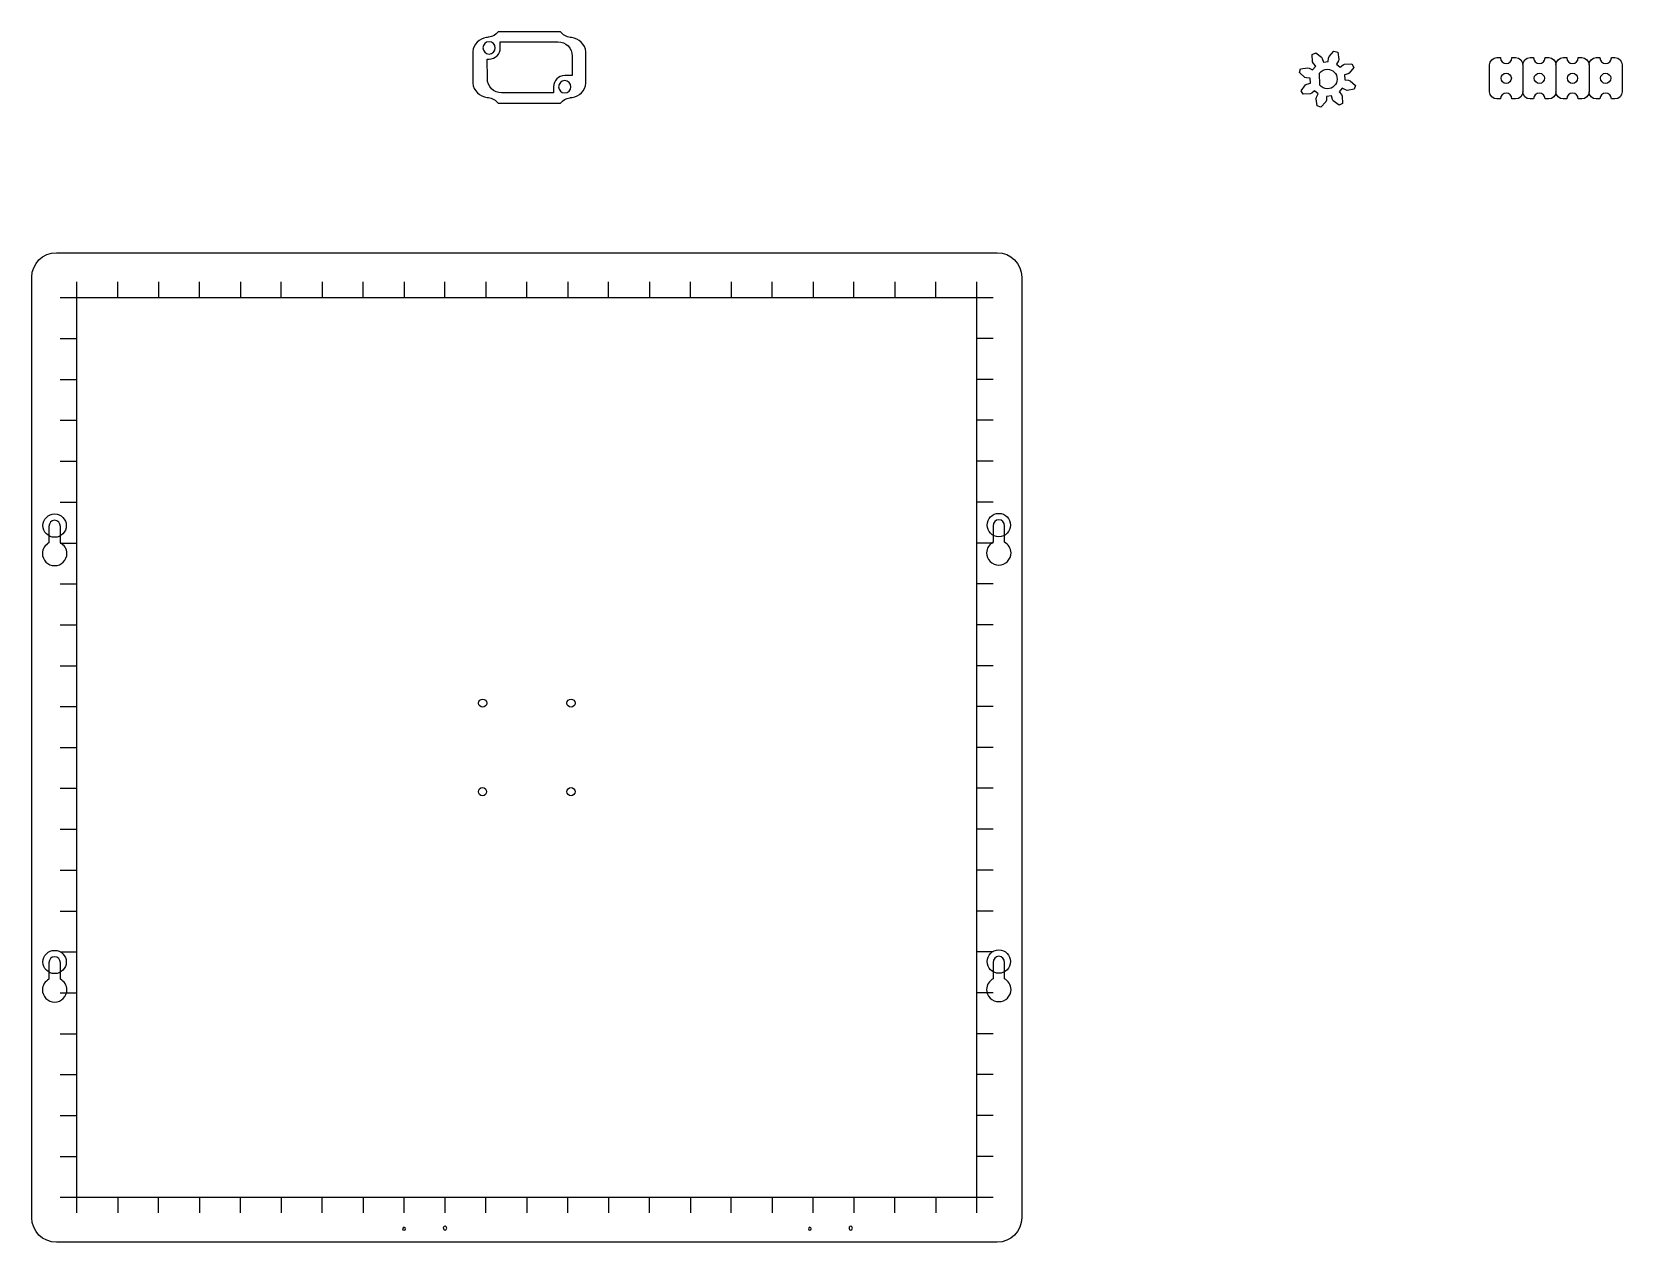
# Model space of a CAD drawing. Header units: millimetres. Extents: x -127 to 1881, y -61 to 1624.
# Drawn here: x 1000.5 to 1390.6, y 853 to 1150 of the extents above; entities that cross this region are included whole.
import ezdxf

# ---------------------------------------------------------------- set-up
doc = ezdxf.new("R2010")
doc.units = ezdxf.units.MM
doc.layers.get('0').update_dxf_attribs({"linetype": 'CONTINUOUS', "true_color": 0xffffff})

msp = doc.modelspace()

# ---------------------------------------------------------------- linework, layer by layer
at = {"color": 7, "true_color": 0xffffff}
for points in [[(1130.2, 1149.99), (1114.86, 1149.99), (1114.86, 1149.99)], [(1115.42, 1146.04), (1115.41, 1147.54), (1129.56, 1147.54)], [(1132.88, 1148.59), (1132.73, 1148.6)], [(1108.66, 1145.12), (1108.66, 1137.41)], [(1112.24, 1138.51), (1112.2, 1143.28), (1112.65, 1143.27)], [(1114.16, 1146.04), (1114.16, 1146.04)], [(1133.07, 1144.03), (1133.07, 1139.27), (1131.21, 1139.26)], [(1136.42, 1137.37), (1136.42, 1145.08)], [(1316.67, 1131.54), (1315.75, 1131.82), (1315.49, 1133.58), (1315.59, 1133.94), (1316.04, 1134.76), (1315.12, 1135.52), (1314.44, 1134.94), (1314.06, 1134.76), (1312.29, 1134.68), (1311.83, 1135.53), (1312.92, 1136.98), (1313.22, 1137.15), (1314.12, 1137.41), (1314.01, 1138.59), (1313.11, 1138.67), (1312.72, 1138.81), (1311.41, 1140), (1311.69, 1140.93), (1313.45, 1141.19), (1313.81, 1141.09), (1314.63, 1140.64), (1315.39, 1141.56), (1314.82, 1142.24), (1314.63, 1142.62), (1314.55, 1144.39), (1315.4, 1144.84), (1316.85, 1143.75), (1317.02, 1143.46), (1317.28, 1142.56), (1318.46, 1142.67), (1318.54, 1143.56), (1318.68, 1143.96), (1319.87, 1145.27), (1320.8, 1144.99), (1321.06, 1143.23), (1320.96, 1142.87), (1320.51, 1142.04), (1321.43, 1141.29), (1322.11, 1141.86), (1322.49, 1142.04), (1324.26, 1142.13), (1324.71, 1141.27), (1323.62, 1139.83), (1323.33, 1139.66), (1322.43, 1139.4), (1322.54, 1138.21), (1323.43, 1138.14), (1323.83, 1138), (1325.14, 1136.8), (1324.86, 1135.88), (1323.1, 1135.62), (1322.74, 1135.72), (1321.91, 1136.17), (1321.16, 1135.25), (1321.73, 1134.57), (1321.91, 1134.19), (1322, 1132.42), (1321.14, 1131.97), (1319.7, 1133.05), (1319.53, 1133.35), (1319.27, 1134.25), (1318.08, 1134.14), (1318.01, 1133.25), (1317.87, 1132.85), (1316.67, 1131.54), (1316.67, 1131.54)], [(1359.83, 1143.65), (1360.72, 1143.65), (1360.72, 1143.6)], [(1363.53, 1143.6), (1363.53, 1143.65), (1364.42, 1143.65)], [(1367.96, 1143.65), (1368.85, 1143.65), (1368.85, 1143.6)], [(1371.66, 1143.6), (1371.66, 1143.65), (1372.54, 1143.65)], [(1376.09, 1143.65), (1376.97, 1143.65), (1376.97, 1143.6)], [(1379.78, 1143.6), (1379.78, 1143.65), (1380.67, 1143.65)], [(1384.21, 1143.65), (1385.1, 1143.65), (1385.1, 1143.6)], [(1387.91, 1143.6), (1387.91, 1143.65), (1388.8, 1143.65)], [(1316.38, 1136.92), (1316.37, 1139.85)], [(1358.06, 1135.29), (1358.06, 1141.87)], [(1366.19, 1141.87), (1366.19, 1135.29)], [(1374.32, 1141.87), (1374.32, 1135.29)], [(1382.44, 1141.87), (1382.44, 1135.29)], [(1390.57, 1141.87), (1390.57, 1135.29)], [(1128.46, 1136.51), (1128.45, 1135), (1115.75, 1135), (1115.75, 1135)], [(1132.72, 1136.51), (1132.72, 1136.51)], [(1318.27, 1136), (1318.27, 1136)], [(1360.87, 1138.58), (1360.87, 1138.58)], [(1369, 1138.58), (1369, 1138.58)], [(1377.12, 1138.58), (1377.12, 1138.58)], [(1385.25, 1138.58), (1385.25, 1138.58)], [(1112.2, 1133.89), (1112.35, 1133.88)], [(1114.88, 1132.49), (1130.22, 1132.49)], [(1360.72, 1133.56), (1360.72, 1133.51), (1359.83, 1133.51)], [(1364.42, 1133.51), (1363.53, 1133.51), (1363.53, 1133.56)], [(1364.42, 1133.51), (1364.42, 1133.51)], [(1368.85, 1133.56), (1368.85, 1133.51), (1367.96, 1133.51)], [(1372.54, 1133.51), (1371.66, 1133.51), (1371.66, 1133.56)], [(1376.97, 1133.56), (1376.97, 1133.51), (1376.09, 1133.51)], [(1380.67, 1133.51), (1379.78, 1133.51), (1379.78, 1133.56)], [(1385.1, 1133.56), (1385.1, 1133.51), (1384.21, 1133.51)], [(1388.8, 1133.51), (1387.91, 1133.51), (1387.91, 1133.56)], [(1006.54, 1095.8), (1237.27, 1095.8)], [(1000.52, 859.04), (1000.52, 1089.78)], [(1011.55, 860.19), (1011.55, 1088.63)], [(1021.58, 1084.76), (1021.58, 1088.63)], [(1031.62, 1088.63), (1031.62, 1084.76)], [(1041.65, 1084.76), (1041.65, 1088.63)], [(1051.68, 1088.63), (1051.68, 1084.76)], [(1061.71, 1084.76), (1061.71, 1088.63)], [(1071.75, 1088.63), (1071.75, 1084.76)], [(1081.78, 1084.76), (1081.78, 1088.63)], [(1091.81, 1088.63), (1091.81, 1084.76)], [(1101.84, 1084.76), (1101.84, 1088.63)], [(1111.87, 1088.63), (1111.87, 1084.76)], [(1121.91, 1084.76), (1121.91, 1088.63)], [(1131.94, 1088.63), (1131.94, 1084.76)], [(1141.97, 1084.76), (1141.97, 1088.63)], [(1152, 1088.63), (1152, 1084.76)], [(1162.04, 1084.76), (1162.04, 1088.63)], [(1172.07, 1088.63), (1172.07, 1084.76)], [(1182.1, 1084.76), (1182.1, 1088.63)], [(1192.13, 1088.63), (1192.13, 1084.76)], [(1202.16, 1084.76), (1202.16, 1088.63)], [(1212.2, 1088.63), (1212.2, 1084.76)], [(1222.23, 1084.76), (1222.23, 1088.63)], [(1232.26, 860.19), (1232.26, 1088.63)], [(1243.29, 1089.78), (1243.29, 859.04)], [(1236.33, 1084.76), (1007.48, 1084.76)], [(1007.48, 1074.73), (1011.55, 1074.73)], [(1236.33, 1074.73), (1232.26, 1074.73)], [(1007.48, 1064.7), (1011.55, 1064.7)], [(1236.33, 1064.7), (1232.26, 1064.7)], [(1007.48, 1054.67), (1011.55, 1054.67)], [(1236.33, 1054.67), (1232.26, 1054.67)], [(1007.48, 1044.63), (1011.55, 1044.63)], [(1236.33, 1044.63), (1232.26, 1044.63)], [(1007.48, 1034.6), (1011.55, 1034.6)], [(1236.33, 1034.6), (1232.26, 1034.6)], [(1004.72, 1028.64), (1004.72, 1024.63)], [(1007.53, 1024.63), (1007.53, 1028.64)], [(1236.28, 1028.78), (1236.28, 1024.77)], [(1239.09, 1024.77), (1239.09, 1028.78)], [(1003.11, 1022.02), (1003.11, 1022.02)], [(1007.48, 1024.57), (1011.55, 1024.57)], [(1236.33, 1024.57), (1232.26, 1024.57)], [(1234.67, 1022.17), (1234.67, 1022.17)], [(1007.48, 1014.54), (1011.55, 1014.54)], [(1236.33, 1014.54), (1232.26, 1014.54)], [(1007.48, 1004.51), (1011.55, 1004.51)], [(1236.33, 1004.51), (1232.26, 1004.51)], [(1007.48, 994.47), (1011.55, 994.47)], [(1236.33, 994.47), (1232.26, 994.47)], [(1007.48, 984.44), (1011.55, 984.44)], [(1111.1, 986.29), (1111.1, 986.29)], [(1132.77, 986.29), (1132.77, 986.29)], [(1236.33, 984.44), (1232.26, 984.44)], [(1007.48, 974.41), (1011.55, 974.41)], [(1236.33, 974.41), (1232.26, 974.41)], [(1007.48, 964.38), (1011.55, 964.38)], [(1111.04, 964.57), (1111.04, 964.57)], [(1132.77, 964.57), (1132.77, 964.57)], [(1236.33, 964.38), (1232.26, 964.38)], [(1007.48, 954.35), (1011.55, 954.35)], [(1236.33, 954.35), (1232.26, 954.35)], [(1007.48, 944.31), (1011.55, 944.31)], [(1236.33, 944.31), (1232.26, 944.31)], [(1007.48, 934.28), (1011.55, 934.28)], [(1236.33, 934.28), (1232.26, 934.28)], [(1004.72, 921.57), (1004.72, 917.55)], [(1007.48, 924.25), (1011.55, 924.25)], [(1007.53, 917.55), (1007.53, 921.57)], [(1236.33, 924.25), (1232.26, 924.25)], [(1236.28, 921.67), (1236.28, 917.66)], [(1239.09, 917.66), (1239.09, 921.67)], [(1003.11, 914.95), (1003.11, 914.95)], [(1007.48, 914.22), (1011.55, 914.22)], [(1236.33, 914.22), (1232.26, 914.22)], [(1234.67, 915.05), (1234.67, 915.05)], [(1007.48, 904.18), (1011.55, 904.18)], [(1236.33, 904.18), (1232.26, 904.18)], [(1007.48, 894.15), (1011.55, 894.15)], [(1236.33, 894.15), (1232.26, 894.15)], [(1007.48, 884.12), (1011.55, 884.12)], [(1236.33, 884.12), (1232.26, 884.12)], [(1007.48, 874.09), (1011.55, 874.09)], [(1236.33, 874.09), (1232.26, 874.09)], [(1007.48, 864.06), (1236.33, 864.06)], [(1021.58, 864.06), (1021.58, 860.19)], [(1031.62, 860.19), (1031.62, 864.06)], [(1041.65, 864.06), (1041.65, 860.19)], [(1051.68, 860.19), (1051.68, 864.06)], [(1061.71, 864.06), (1061.71, 860.19)], [(1071.75, 860.19), (1071.75, 864.06)], [(1081.78, 864.06), (1081.78, 860.19)], [(1091.81, 860.19), (1091.81, 864.06)], [(1101.84, 864.06), (1101.84, 860.19)], [(1111.87, 860.19), (1111.87, 864.06)], [(1121.91, 864.06), (1121.91, 860.19)], [(1131.94, 860.19), (1131.94, 864.06)], [(1141.97, 864.06), (1141.97, 860.19)], [(1152, 860.19), (1152, 864.06)], [(1162.04, 864.06), (1162.04, 860.19)], [(1172.07, 860.19), (1172.07, 864.06)], [(1182.1, 864.06), (1182.1, 860.19)], [(1192.13, 860.19), (1192.13, 864.06)], [(1202.16, 864.06), (1202.16, 860.19)], [(1212.2, 860.19), (1212.2, 864.06)], [(1222.23, 864.06), (1222.23, 860.19)], [(1092.18, 856.31), (1092.18, 856.31)], [(1102.27, 856.5), (1102.27, 856.5)], [(1191.69, 856.31), (1191.69, 856.31)], [(1201.77, 856.5), (1201.77, 856.5)], [(1237.27, 853.02), (1006.54, 853.02), (1006.54, 853.02)]]:
    msp.add_lwpolyline(points, dxfattribs=at)
for points in [[(1112.05, 1148.61), (1110.27, 1148.34), (1108.88, 1146.91), (1108.66, 1145.12)], [(1112.65, 1147.54), (1111.82, 1147.54), (1111.15, 1146.87), (1111.15, 1146.04)], [(1112.41, 1148.65), (1112.29, 1148.64), (1112.17, 1148.63), (1112.05, 1148.61)], [(1112.63, 1148.66), (1112.56, 1148.66), (1112.48, 1148.65), (1112.41, 1148.65)], [(1114.86, 1149.99), (1114.33, 1149.29), (1113.54, 1148.8), (1112.63, 1148.66)], [(1114.16, 1146.04), (1114.16, 1146.87), (1113.48, 1147.54), (1112.65, 1147.54)], [(1129.56, 1147.54), (1131.5, 1147.54), (1133.07, 1145.97), (1133.07, 1144.03)], [(1132.56, 1148.61), (1131.6, 1148.73), (1130.76, 1149.25), (1130.2, 1149.99)], [(1132.73, 1148.6), (1132.67, 1148.61), (1132.62, 1148.61), (1132.56, 1148.61)], [(1136.42, 1145.08), (1136.2, 1146.92), (1134.73, 1148.38), (1132.88, 1148.59)], [(1111.15, 1146.04), (1111.15, 1145.21), (1111.82, 1144.53), (1112.65, 1144.53)], [(1112.65, 1143.27), (1114.18, 1143.27), (1115.42, 1144.51), (1115.42, 1146.04)], [(1112.65, 1144.53), (1113.48, 1144.53), (1114.16, 1145.21), (1114.16, 1146.04)], [(1358.06, 1141.87), (1358.06, 1142.85), (1358.86, 1143.65), (1359.83, 1143.65)], [(1360.72, 1143.6), (1360.72, 1142.82), (1361.35, 1142.19), (1362.13, 1142.19)], [(1362.13, 1142.19), (1362.9, 1142.19), (1363.53, 1142.82), (1363.53, 1143.6)], [(1364.42, 1143.65), (1365.39, 1143.65), (1366.19, 1142.85), (1366.19, 1141.87)], [(1366.19, 1141.87), (1366.19, 1142.85), (1366.98, 1143.65), (1367.96, 1143.65)], [(1368.85, 1143.6), (1368.85, 1142.82), (1369.48, 1142.19), (1370.25, 1142.19)], [(1370.25, 1142.19), (1371.03, 1142.19), (1371.66, 1142.82), (1371.66, 1143.6)], [(1372.54, 1143.65), (1373.52, 1143.65), (1374.32, 1142.85), (1374.32, 1141.87)], [(1374.31, 1141.87), (1374.31, 1142.85), (1375.11, 1143.65), (1376.09, 1143.65)], [(1376.97, 1143.6), (1376.97, 1142.82), (1377.6, 1142.19), (1378.38, 1142.19)], [(1378.38, 1142.19), (1379.15, 1142.19), (1379.78, 1142.82), (1379.78, 1143.6)], [(1380.67, 1143.65), (1381.65, 1143.65), (1382.44, 1142.85), (1382.44, 1141.87)], [(1382.44, 1141.87), (1382.44, 1142.85), (1383.24, 1143.65), (1384.21, 1143.65)], [(1385.1, 1143.6), (1385.1, 1142.82), (1385.73, 1142.19), (1386.5, 1142.19)], [(1386.5, 1142.19), (1387.28, 1142.19), (1387.91, 1142.82), (1387.91, 1143.6)], [(1388.8, 1143.65), (1389.77, 1143.65), (1390.57, 1142.85), (1390.57, 1141.87)], [(1131.21, 1139.26), (1129.69, 1139.26), (1128.46, 1138.03), (1128.46, 1136.51)], [(1316.37, 1139.85), (1316.84, 1140.47), (1317.53, 1140.8), (1318.27, 1140.8)], [(1318.27, 1140.8), (1319.59, 1140.8), (1320.67, 1139.73), (1320.67, 1138.4)], [(1360.87, 1138.58), (1360.87, 1139.27), (1361.43, 1139.83), (1362.13, 1139.83)], [(1362.13, 1139.83), (1362.82, 1139.83), (1363.38, 1139.27), (1363.38, 1138.58)], [(1369, 1138.58), (1369, 1139.27), (1369.56, 1139.83), (1370.25, 1139.83)], [(1370.25, 1139.83), (1370.94, 1139.83), (1371.51, 1139.27), (1371.51, 1138.58)], [(1377.12, 1138.58), (1377.12, 1139.27), (1377.68, 1139.83), (1378.38, 1139.83)], [(1378.38, 1139.83), (1379.07, 1139.83), (1379.63, 1139.27), (1379.63, 1138.58)], [(1385.25, 1138.58), (1385.25, 1139.27), (1385.81, 1139.83), (1386.5, 1139.83)], [(1386.5, 1139.83), (1387.2, 1139.83), (1387.76, 1139.27), (1387.76, 1138.58)], [(1108.66, 1137.41), (1108.88, 1135.56), (1110.35, 1134.1), (1112.2, 1133.89)], [(1115.75, 1135), (1113.81, 1135), (1112.24, 1136.57), (1112.24, 1138.51)], [(1131.21, 1138.01), (1130.38, 1138.01), (1129.71, 1137.34), (1129.71, 1136.51)], [(1129.71, 1136.51), (1129.71, 1135.68), (1130.38, 1135), (1131.21, 1135)], [(1132.72, 1136.51), (1132.72, 1137.34), (1132.04, 1138.01), (1131.21, 1138.01)], [(1131.21, 1135), (1132.04, 1135), (1132.72, 1135.68), (1132.72, 1136.51)], [(1133.03, 1133.88), (1134.81, 1134.14), (1136.21, 1135.57), (1136.42, 1137.37)], [(1318.27, 1136), (1317.53, 1136), (1316.84, 1136.34), (1316.38, 1136.92)], [(1320.67, 1138.4), (1320.67, 1137.08), (1319.59, 1136), (1318.27, 1136)], [(1359.83, 1133.51), (1358.86, 1133.51), (1358.06, 1134.31), (1358.06, 1135.29)], [(1362.13, 1137.33), (1361.43, 1137.33), (1360.87, 1137.89), (1360.87, 1138.58)], [(1363.38, 1138.58), (1363.38, 1137.89), (1362.82, 1137.33), (1362.13, 1137.33)], [(1366.19, 1135.29), (1366.19, 1134.31), (1365.39, 1133.51), (1364.42, 1133.51)], [(1367.96, 1133.51), (1366.98, 1133.51), (1366.19, 1134.31), (1366.19, 1135.29)], [(1370.25, 1137.33), (1369.56, 1137.33), (1369, 1137.89), (1369, 1138.58)], [(1371.51, 1138.58), (1371.51, 1137.89), (1370.94, 1137.33), (1370.25, 1137.33)], [(1374.32, 1135.29), (1374.32, 1134.31), (1373.52, 1133.51), (1372.54, 1133.51)], [(1376.09, 1133.51), (1375.11, 1133.51), (1374.31, 1134.31), (1374.31, 1135.29)], [(1378.38, 1137.33), (1377.68, 1137.33), (1377.12, 1137.89), (1377.12, 1138.58)], [(1379.63, 1138.58), (1379.63, 1137.89), (1379.07, 1137.33), (1378.38, 1137.33)], [(1382.44, 1135.29), (1382.44, 1134.31), (1381.65, 1133.51), (1380.67, 1133.51)], [(1384.21, 1133.51), (1383.24, 1133.51), (1382.44, 1134.31), (1382.44, 1135.29)], [(1386.5, 1137.33), (1385.81, 1137.33), (1385.25, 1137.89), (1385.25, 1138.58)], [(1387.76, 1138.58), (1387.76, 1137.89), (1387.2, 1137.33), (1386.5, 1137.33)], [(1390.57, 1135.29), (1390.57, 1134.31), (1389.77, 1133.51), (1388.8, 1133.51)], [(1112.35, 1133.88), (1112.41, 1133.88), (1112.46, 1133.88), (1112.52, 1133.87)], [(1112.52, 1133.87), (1113.48, 1133.75), (1114.33, 1133.23), (1114.88, 1132.49)], [(1130.22, 1132.49), (1130.75, 1133.19), (1131.54, 1133.68), (1132.45, 1133.83)], [(1132.45, 1133.83), (1132.53, 1133.83), (1132.6, 1133.83), (1132.67, 1133.84)], [(1132.67, 1133.84), (1132.79, 1133.85), (1132.91, 1133.86), (1133.03, 1133.88)], [(1362.13, 1134.97), (1361.35, 1134.97), (1360.72, 1134.34), (1360.72, 1133.56)], [(1363.53, 1133.56), (1363.53, 1134.34), (1362.9, 1134.97), (1362.13, 1134.97)], [(1370.25, 1134.97), (1369.48, 1134.97), (1368.85, 1134.34), (1368.85, 1133.56)], [(1371.66, 1133.56), (1371.66, 1134.34), (1371.03, 1134.97), (1370.25, 1134.97)], [(1378.38, 1134.97), (1377.6, 1134.97), (1376.97, 1134.34), (1376.97, 1133.56)], [(1379.78, 1133.56), (1379.78, 1134.34), (1379.15, 1134.97), (1378.38, 1134.97)], [(1386.5, 1134.97), (1385.73, 1134.97), (1385.1, 1134.34), (1385.1, 1133.56)], [(1387.91, 1133.56), (1387.91, 1134.34), (1387.28, 1134.97), (1386.5, 1134.97)], [(1000.52, 1089.78), (1000.52, 1093.1), (1003.21, 1095.8), (1006.54, 1095.8)], [(1237.27, 1095.8), (1240.6, 1095.8), (1243.29, 1093.1), (1243.29, 1089.78)], [(1003.26, 1028.84), (1003.26, 1030.42), (1004.54, 1031.7), (1006.12, 1031.7)], [(1006.12, 1030.15), (1005.29, 1030.15), (1004.72, 1029.47), (1004.72, 1028.64)], [(1006.12, 1031.7), (1007.7, 1031.7), (1008.98, 1030.42), (1008.98, 1028.84)], [(1007.53, 1028.64), (1007.53, 1029.47), (1006.95, 1030.15), (1006.12, 1030.15)], [(1234.83, 1028.98), (1234.83, 1030.56), (1236.11, 1031.84), (1237.68, 1031.84)], [(1237.68, 1030.29), (1236.85, 1030.29), (1236.28, 1029.62), (1236.28, 1028.78)], [(1237.68, 1031.84), (1239.26, 1031.84), (1240.54, 1030.56), (1240.54, 1028.98)], [(1239.09, 1028.78), (1239.09, 1029.62), (1238.52, 1030.29), (1237.68, 1030.29)], [(1006.12, 1025.98), (1004.54, 1025.98), (1003.26, 1027.26), (1003.26, 1028.84)], [(1008.98, 1028.84), (1008.98, 1027.26), (1007.7, 1025.98), (1006.12, 1025.98)], [(1237.68, 1026.12), (1236.11, 1026.12), (1234.83, 1027.41), (1234.83, 1028.98)], [(1240.54, 1028.98), (1240.54, 1027.41), (1239.26, 1026.12), (1237.68, 1026.12)], [(1004.72, 1024.63), (1003.82, 1024.11), (1003.11, 1023.14), (1003.11, 1022.02)], [(1003.11, 1022.02), (1003.11, 1020.36), (1004.46, 1019.01), (1006.12, 1019.01)], [(1006.12, 1019.01), (1007.78, 1019.01), (1009.13, 1020.36), (1009.13, 1022.02)], [(1009.13, 1022.02), (1009.13, 1023.14), (1008.43, 1024.11), (1007.53, 1024.63)], [(1236.28, 1024.77), (1235.38, 1024.25), (1234.67, 1023.28), (1234.67, 1022.17)], [(1234.67, 1022.17), (1234.67, 1020.51), (1236.02, 1019.16), (1237.68, 1019.16)], [(1237.68, 1019.16), (1239.35, 1019.16), (1240.69, 1020.51), (1240.69, 1022.17)], [(1240.69, 1022.17), (1240.69, 1023.28), (1239.99, 1024.25), (1239.09, 1024.77)], [(1110.1, 985.29), (1110.1, 985.85), (1110.55, 986.29), (1111.1, 986.29)], [(1111.1, 984.29), (1110.55, 984.29), (1110.1, 984.74), (1110.1, 985.29)], [(1111.1, 986.29), (1111.66, 986.29), (1112.11, 985.85), (1112.11, 985.29)], [(1112.11, 985.29), (1112.11, 984.74), (1111.66, 984.29), (1111.1, 984.29)], [(1131.77, 985.29), (1131.77, 985.85), (1132.22, 986.29), (1132.77, 986.29)], [(1132.77, 984.29), (1132.22, 984.29), (1131.77, 984.74), (1131.77, 985.29)], [(1132.77, 986.29), (1133.33, 986.29), (1133.78, 985.85), (1133.78, 985.29)], [(1133.78, 985.29), (1133.78, 984.74), (1133.33, 984.29), (1132.77, 984.29)], [(1110.04, 963.56), (1110.04, 964.12), (1110.49, 964.57), (1111.04, 964.57)], [(1111.04, 962.56), (1110.49, 962.56), (1110.04, 963.01), (1110.04, 963.56)], [(1111.04, 964.57), (1111.6, 964.57), (1112.05, 964.12), (1112.05, 963.56)], [(1112.05, 963.56), (1112.05, 963.01), (1111.6, 962.56), (1111.04, 962.56)], [(1131.77, 963.56), (1131.77, 964.12), (1132.22, 964.57), (1132.77, 964.57)], [(1132.77, 962.56), (1132.22, 962.56), (1131.77, 963.01), (1131.77, 963.56)], [(1132.77, 964.57), (1133.33, 964.57), (1133.78, 964.12), (1133.78, 963.56)], [(1133.78, 963.56), (1133.78, 963.01), (1133.33, 962.56), (1132.77, 962.56)], [(1003.26, 921.77), (1003.26, 923.35), (1004.54, 924.63), (1006.12, 924.63)], [(1006.12, 924.63), (1007.7, 924.63), (1008.98, 923.35), (1008.98, 921.77)], [(1234.83, 921.87), (1234.83, 923.45), (1236.11, 924.73), (1237.68, 924.73)], [(1237.68, 924.73), (1239.26, 924.73), (1240.54, 923.45), (1240.54, 921.87)], [(1006.12, 918.91), (1004.54, 918.91), (1003.26, 920.19), (1003.26, 921.77)], [(1006.12, 923.07), (1005.29, 923.07), (1004.72, 922.4), (1004.72, 921.57)], [(1007.53, 921.57), (1007.53, 922.4), (1006.95, 923.07), (1006.12, 923.07)], [(1008.98, 921.77), (1008.98, 920.19), (1007.7, 918.91), (1006.12, 918.91)], [(1237.68, 919.01), (1236.11, 919.01), (1234.83, 920.29), (1234.83, 921.87)], [(1237.68, 923.17), (1236.85, 923.17), (1236.28, 922.5), (1236.28, 921.67)], [(1239.09, 921.67), (1239.09, 922.5), (1238.52, 923.17), (1237.68, 923.17)], [(1240.54, 921.87), (1240.54, 920.29), (1239.26, 919.01), (1237.68, 919.01)], [(1004.72, 917.55), (1003.82, 917.03), (1003.11, 916.06), (1003.11, 914.95)], [(1009.13, 914.95), (1009.13, 916.06), (1008.43, 917.03), (1007.53, 917.55)], [(1236.28, 917.66), (1235.38, 917.13), (1234.67, 916.17), (1234.67, 915.05)], [(1240.69, 915.05), (1240.69, 916.17), (1239.99, 917.13), (1239.09, 917.66)], [(1003.11, 914.95), (1003.11, 913.29), (1004.46, 911.94), (1006.12, 911.94)], [(1006.12, 911.94), (1007.78, 911.94), (1009.13, 913.29), (1009.13, 914.95)], [(1234.67, 915.05), (1234.67, 913.39), (1236.02, 912.04), (1237.68, 912.04)], [(1237.68, 912.04), (1239.35, 912.04), (1240.69, 913.39), (1240.69, 915.05)], [(1006.54, 853.02), (1003.21, 853.02), (1000.52, 855.72), (1000.52, 859.04)], [(1243.29, 859.04), (1243.29, 855.72), (1240.6, 853.02), (1237.27, 853.02)], [(1091.79, 856.7), (1091.61, 856.64), (1091.47, 856.51), (1091.47, 856.32)], [(1091.47, 856.32), (1091.47, 856.15), (1091.57, 855.98), (1091.82, 855.98)], [(1092.18, 856.31), (1092.19, 856.52), (1092.03, 856.63), (1091.79, 856.7)], [(1091.82, 855.98), (1092.05, 855.98), (1092.18, 856.14), (1092.18, 856.31)], [(1101.46, 856.72), (1101.45, 856.7), (1101.44, 856.67), (1101.44, 856.62)], [(1101.44, 856.62), (1101.44, 856.27), (1101.57, 856), (1101.86, 856)], [(1101.87, 856.94), (1101.68, 856.94), (1101.54, 856.85), (1101.46, 856.72)], [(1101.86, 856), (1102.1, 856), (1102.27, 856.21), (1102.27, 856.5)], [(1102.27, 856.5), (1102.27, 856.76), (1102.11, 856.94), (1101.87, 856.94)], [(1191.29, 856.7), (1191.11, 856.64), (1190.97, 856.51), (1190.97, 856.32)], [(1190.97, 856.32), (1190.97, 856.15), (1191.07, 855.98), (1191.33, 855.98)], [(1191.69, 856.31), (1191.69, 856.52), (1191.53, 856.63), (1191.29, 856.7)], [(1191.33, 855.98), (1191.56, 855.98), (1191.69, 856.14), (1191.69, 856.31)], [(1200.96, 856.72), (1200.95, 856.7), (1200.94, 856.67), (1200.94, 856.62)], [(1200.94, 856.62), (1200.94, 856.27), (1201.07, 856), (1201.37, 856)], [(1201.37, 856.94), (1201.18, 856.94), (1201.04, 856.85), (1200.96, 856.72)], [(1201.77, 856.5), (1201.77, 856.76), (1201.61, 856.94), (1201.37, 856.94)], [(1201.37, 856), (1201.6, 856), (1201.77, 856.21), (1201.77, 856.5)]]:
    msp.add_open_spline(points, degree=3, dxfattribs=at)

doc.saveas('drawing.dxf')
